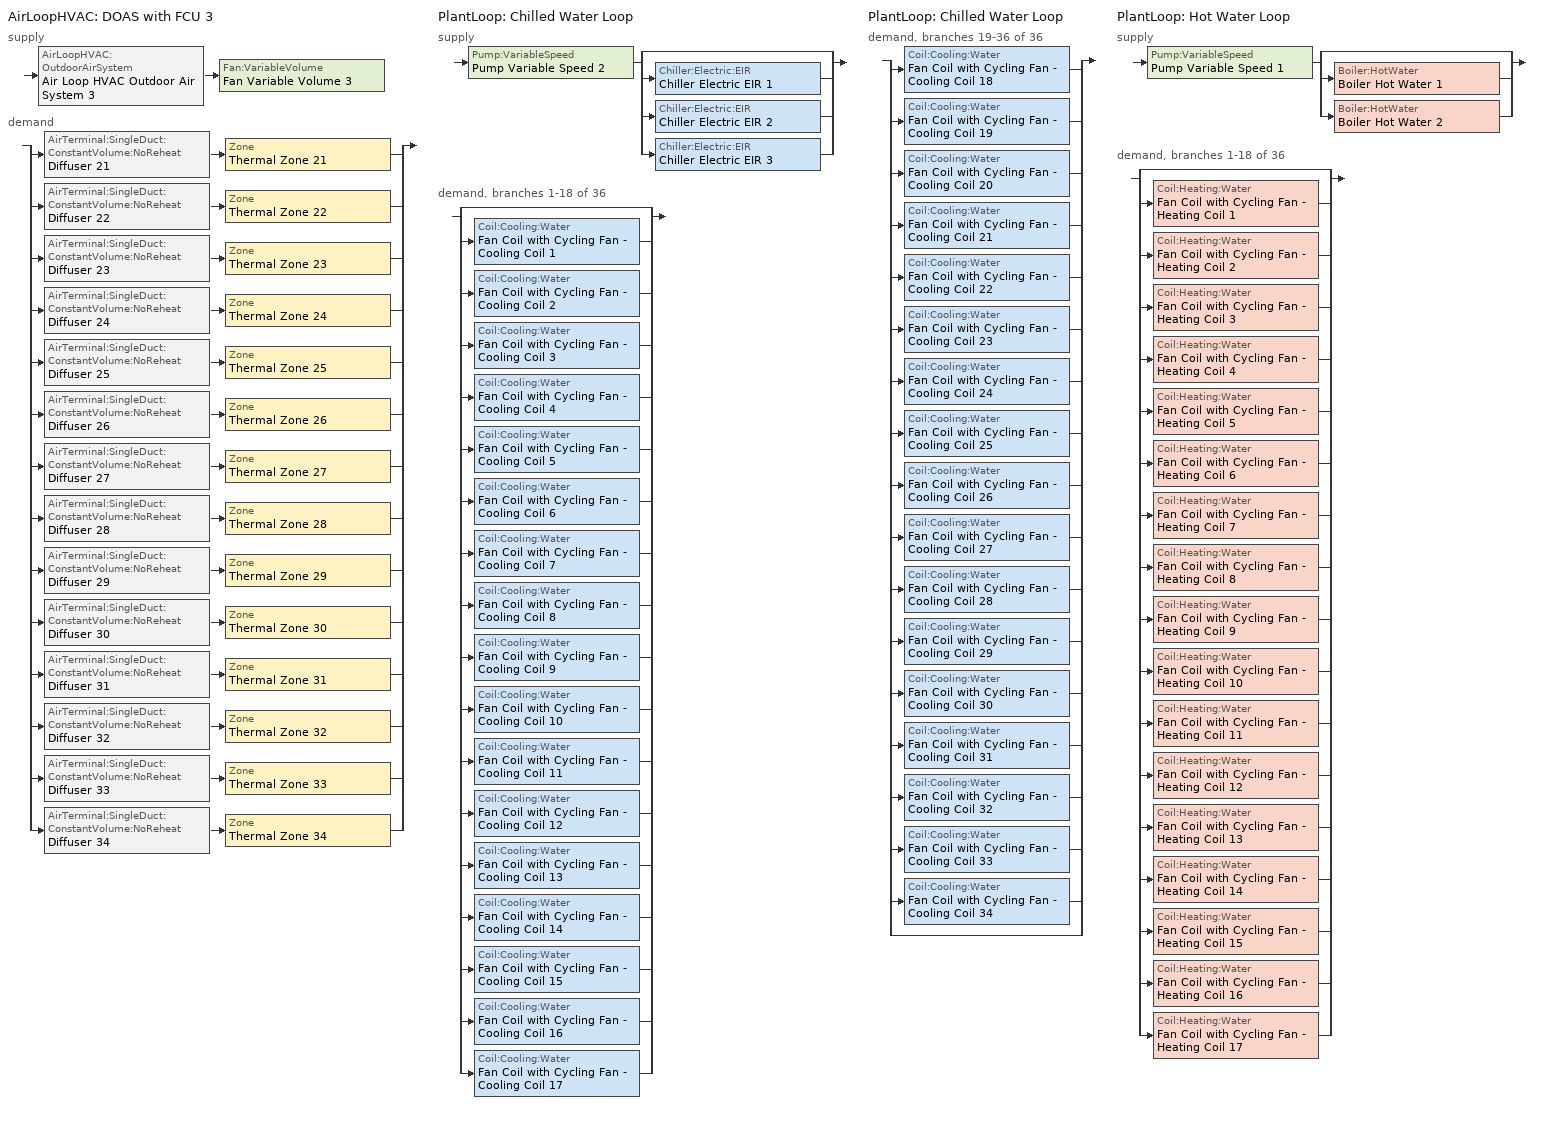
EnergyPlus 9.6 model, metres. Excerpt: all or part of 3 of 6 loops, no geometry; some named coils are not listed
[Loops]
AirLoopHVAC 'DOAS with FCU 3'
 supply: AirLoopHVAC:OutdoorAirSystem 'Air Loop HVAC Outdoor Air System 3' > Fan:VariableVolume 'Fan Variable Volume 3'
 demand: split
  | AirTerminal:SingleDuct:ConstantVolume:NoReheat 'Diffuser 21' > Zone 'Thermal Zone 21'
  | AirTerminal:SingleDuct:ConstantVolume:NoReheat 'Diffuser 22' > Zone 'Thermal Zone 22'
  | AirTerminal:SingleDuct:ConstantVolume:NoReheat 'Diffuser 23' > Zone 'Thermal Zone 23'
  | AirTerminal:SingleDuct:ConstantVolume:NoReheat 'Diffuser 24' > Zone 'Thermal Zone 24'
  | AirTerminal:SingleDuct:ConstantVolume:NoReheat 'Diffuser 25' > Zone 'Thermal Zone 25'
  | AirTerminal:SingleDuct:ConstantVolume:NoReheat 'Diffuser 26' > Zone 'Thermal Zone 26'
  | AirTerminal:SingleDuct:ConstantVolume:NoReheat 'Diffuser 27' > Zone 'Thermal Zone 27'
  | AirTerminal:SingleDuct:ConstantVolume:NoReheat 'Diffuser 28' > Zone 'Thermal Zone 28'
  | AirTerminal:SingleDuct:ConstantVolume:NoReheat 'Diffuser 29' > Zone 'Thermal Zone 29'
  | AirTerminal:SingleDuct:ConstantVolume:NoReheat 'Diffuser 30' > Zone 'Thermal Zone 30'
  | AirTerminal:SingleDuct:ConstantVolume:NoReheat 'Diffuser 31' > Zone 'Thermal Zone 31'
  | AirTerminal:SingleDuct:ConstantVolume:NoReheat 'Diffuser 32' > Zone 'Thermal Zone 32'
  | AirTerminal:SingleDuct:ConstantVolume:NoReheat 'Diffuser 33' > Zone 'Thermal Zone 33'
  | AirTerminal:SingleDuct:ConstantVolume:NoReheat 'Diffuser 34' > Zone 'Thermal Zone 34'
PlantLoop 'Chilled Water Loop'
 supply: Pump:VariableSpeed 'Pump Variable Speed 2' > split
  | bypass
  | Chiller:Electric:EIR 'Chiller Electric EIR 1'
  | Chiller:Electric:EIR 'Chiller Electric EIR 2'
  | Chiller:Electric:EIR 'Chiller Electric EIR 3'
 demand, branches 1-18 of 36: split
  | bypass
  | Coil:Cooling:Water 'Fan Coil with Cycling Fan - Cooling Coil 1'
  | Coil:Cooling:Water 'Fan Coil with Cycling Fan - Cooling Coil 2'
  | Coil:Cooling:Water 'Fan Coil with Cycling Fan - Cooling Coil 3'
  | Coil:Cooling:Water 'Fan Coil with Cycling Fan - Cooling Coil 4'
  | Coil:Cooling:Water 'Fan Coil with Cycling Fan - Cooling Coil 5'
  | Coil:Cooling:Water 'Fan Coil with Cycling Fan - Cooling Coil 6'
  | Coil:Cooling:Water 'Fan Coil with Cycling Fan - Cooling Coil 7'
  | Coil:Cooling:Water 'Fan Coil with Cycling Fan - Cooling Coil 8'
  | Coil:Cooling:Water 'Fan Coil with Cycling Fan - Cooling Coil 9'
  | Coil:Cooling:Water 'Fan Coil with Cycling Fan - Cooling Coil 10'
  | Coil:Cooling:Water 'Fan Coil with Cycling Fan - Cooling Coil 11'
  | Coil:Cooling:Water 'Fan Coil with Cycling Fan - Cooling Coil 12'
  | Coil:Cooling:Water 'Fan Coil with Cycling Fan - Cooling Coil 13'
  | Coil:Cooling:Water 'Fan Coil with Cycling Fan - Cooling Coil 14'
  | Coil:Cooling:Water 'Fan Coil with Cycling Fan - Cooling Coil 15'
  | Coil:Cooling:Water 'Fan Coil with Cycling Fan - Cooling Coil 16'
  | Coil:Cooling:Water 'Fan Coil with Cycling Fan - Cooling Coil 17'
PlantLoop 'Chilled Water Loop'
 demand, branches 19-36 of 36: split
  | Coil:Cooling:Water 'Fan Coil with Cycling Fan - Cooling Coil 18'
  | Coil:Cooling:Water 'Fan Coil with Cycling Fan - Cooling Coil 19'
  | Coil:Cooling:Water 'Fan Coil with Cycling Fan - Cooling Coil 20'
  | Coil:Cooling:Water 'Fan Coil with Cycling Fan - Cooling Coil 21'
  | Coil:Cooling:Water 'Fan Coil with Cycling Fan - Cooling Coil 22'
  | Coil:Cooling:Water 'Fan Coil with Cycling Fan - Cooling Coil 23'
  | Coil:Cooling:Water 'Fan Coil with Cycling Fan - Cooling Coil 24'
  | Coil:Cooling:Water 'Fan Coil with Cycling Fan - Cooling Coil 25'
  | Coil:Cooling:Water 'Fan Coil with Cycling Fan - Cooling Coil 26'
  | Coil:Cooling:Water 'Fan Coil with Cycling Fan - Cooling Coil 27'
  | Coil:Cooling:Water 'Fan Coil with Cycling Fan - Cooling Coil 28'
  | Coil:Cooling:Water 'Fan Coil with Cycling Fan - Cooling Coil 29'
  | Coil:Cooling:Water 'Fan Coil with Cycling Fan - Cooling Coil 30'
  | Coil:Cooling:Water 'Fan Coil with Cycling Fan - Cooling Coil 31'
  | Coil:Cooling:Water 'Fan Coil with Cycling Fan - Cooling Coil 32'
  | Coil:Cooling:Water 'Fan Coil with Cycling Fan - Cooling Coil 33'
  | Coil:Cooling:Water 'Fan Coil with Cycling Fan - Cooling Coil 34'
  | bypass
PlantLoop 'Hot Water Loop'
 supply: Pump:VariableSpeed 'Pump Variable Speed 1' > split
  | bypass
  | Boiler:HotWater 'Boiler Hot Water 1'
  | Boiler:HotWater 'Boiler Hot Water 2'
 demand, branches 1-18 of 36: split
  | bypass
  | Coil:Heating:Water 'Fan Coil with Cycling Fan - Heating Coil 1'
  | Coil:Heating:Water 'Fan Coil with Cycling Fan - Heating Coil 2'
  | Coil:Heating:Water 'Fan Coil with Cycling Fan - Heating Coil 3'
  | Coil:Heating:Water 'Fan Coil with Cycling Fan - Heating Coil 4'
  | Coil:Heating:Water 'Fan Coil with Cycling Fan - Heating Coil 5'
  | Coil:Heating:Water 'Fan Coil with Cycling Fan - Heating Coil 6'
  | Coil:Heating:Water 'Fan Coil with Cycling Fan - Heating Coil 7'
  | Coil:Heating:Water 'Fan Coil with Cycling Fan - Heating Coil 8'
  | Coil:Heating:Water 'Fan Coil with Cycling Fan - Heating Coil 9'
  | Coil:Heating:Water 'Fan Coil with Cycling Fan - Heating Coil 10'
  | Coil:Heating:Water 'Fan Coil with Cycling Fan - Heating Coil 11'
  | Coil:Heating:Water 'Fan Coil with Cycling Fan - Heating Coil 12'
  | Coil:Heating:Water 'Fan Coil with Cycling Fan - Heating Coil 13'
  | Coil:Heating:Water 'Fan Coil with Cycling Fan - Heating Coil 14'
  | Coil:Heating:Water 'Fan Coil with Cycling Fan - Heating Coil 15'
  | Coil:Heating:Water 'Fan Coil with Cycling Fan - Heating Coil 16'
  | Coil:Heating:Water 'Fan Coil with Cycling Fan - Heating Coil 17'
[Controller:MechanicalVentilation]
Controller Mechanical Ventilation 3: Availability Schedule=Always On Discrete; Demand Controlled Ventilation=No; System Outdoor Air Method=ZoneSum; Zone or ZoneList Name 1=Thermal Zone 21; Design Specification Outdoor Air Object Name 1=Ventilation 21; Zone or ZoneList Name 2=Thermal Zone 22; Design Specification Outdoor Air Object Name 2=Ventilation 22; Zone or ZoneList Name 3=Thermal Zone 23; Design Specification Outdoor Air Object Name 3=Ventilation 23; Zone or ZoneList Name 4=Thermal Zone 24; Design Specification Outdoor Air Object Name 4=Ventilation 24; Zone or ZoneList Name 5=Thermal Zone 25; Design Specification Outdoor Air Object Name 5=Ventilation 25; Zone or ZoneList Name 6=Thermal Zone 26; Design Specification Outdoor Air Object Name 6=Ventilation 26; Zone or ZoneList Name 7=Thermal Zone 27; Design Specification Outdoor Air Object Name 7=Ventilation 27; Zone or ZoneList Name 8=Thermal Zone 28; Design Specification Outdoor Air Object Name 8=Ventilation 28; Zone or ZoneList Name 9=Thermal Zone 29; Design Specification Outdoor Air Object Name 9=Ventilation 29; Zone or ZoneList Name 10=Thermal Zone 30; Design Specification Outdoor Air Object Name 10=Ventilation 30; Zone or ZoneList Name 11=Thermal Zone 31; Design Specification Outdoor Air Object Name 11=Ventilation 31; Zone or ZoneList Name 12=Thermal Zone 32; Design Specification Outdoor Air Object Name 12=Ventilation 32; Zone or ZoneList Name 13=Thermal Zone 33; Design Specification Outdoor Air Object Name 13=Ventilation 33; Zone or ZoneList Name 14=Thermal Zone 34; Design Specification Outdoor Air Object Name 14=Ventilation 34
[AirLoopHVAC]
DOAS with FCU 3: Design Supply Air Flow Rate m3/s=AutoSize; Design Return Air Flow Fraction of Supply Air Flow=1
[Sizing:System]
DOAS with FCU 3: Type of Load to Size On=VentilationRequirement; Design Outdoor Air Flow Rate m3/s=Autosize; Central Heating Maximum System Air Flow Ratio=Autosize; Preheat Design Temperature C=7; Preheat Design Humidity Ratio kgWater/kgDryAir=0.008; Precool Design Temperature C=12.8; Precool Design Humidity Ratio kgWater/kgDryAir=0.008; Central Cooling Design Supply Air Temperature C=12.8; Central Heating Design Supply Air Temperature C=12.8; Type of Zone Sum to Use=NonCoincident; 100% Outdoor Air in Cooling=Yes; 100% Outdoor Air in Heating=Yes; Central Cooling Design Supply Air Humidity Ratio kgWater/kgDryAir=0.0085; Central Heating Design Supply Air Humidity Ratio kgWater/kgDryAir=0.008; Cooling Supply Air Flow Rate Method=DesignDay; Cooling Supply Air Flow Rate m3/s=0; Cooling Supply Air Flow Rate Per Floor Area m3/s-m2=0.00996765; Cooling Fraction of Autosized Cooling Supply Air Flow Rate=1; Cooling Supply Air Flow Rate Per Unit Cooling Capacity m3/s-W=3.94755e-05; Heating Supply Air Flow Rate Method=DesignDay; Heating Supply Air Flow Rate m3/s=0; Heating Supply Air Flow Rate Per Floor Area m3/s-m2=0.00996765; Heating Fraction of Autosized Heating Supply Air Flow Rate=1; Heating Fraction of Autosized Cooling Supply Air Flow Rate=1; Heating Supply Air Flow Rate Per Unit Heating Capacity m3/s-W=3.15882e-05; System Outdoor Air Method=ZoneSum; Zone Maximum Outdoor Air Fraction dimensionless=1; Cooling Design Capacity Method=CoolingDesignCapacity; Cooling Design Capacity W=Autosize; Cooling Design Capacity Per Floor Area W/m2=234.7; Fraction of Autosized Cooling Design Capacity=1; Heating Design Capacity Method=HeatingDesignCapacity; Heating Design Capacity W=Autosize; Heating Design Capacity Per Floor Area W/m2=157; Fraction of Autosized Heating Design Capacity=1; Central Cooling Capacity Control Method=OnOff; Occupant Diversity=Autosize
[Controller:OutdoorAir]
Controller Outdoor Air 3: Minimum Outdoor Air Flow Rate m3/s=0; Maximum Outdoor Air Flow Rate m3/s=Autosize; Economizer Control Type=DifferentialDryBulb; Economizer Control Action Type=ModulateFlow; Economizer Maximum Limit Dry-Bulb Temperature C=28; Economizer Maximum Limit Enthalpy J/kg=64000; Economizer Minimum Limit Dry-Bulb Temperature C=-100; Lockout Type=NoLockout; Minimum Limit Type=FixedMinimum; Mechanical Ventilation Controller=Controller Mechanical Ventilation 3; High Humidity Control=No; Control High Indoor Humidity Based on Outdoor Humidity Ratio=Yes; Heat Recovery Bypass Control Type=BypassWhenWithinEconomizerLimits
[SetpointManager:MixedAir]
Node Air Deck 100% Outoor 3 OS Default SPM: Control Variable=Temperature; Setpoint Node or NodeList=Node Air Deck 100% Outoor 3
[Fan:VariableVolume]
Fan Variable Volume 3: Availability Schedule=Always On Discrete hvac_library; Fan Total Efficiency=0.7; Pressure Rise Pa=500; Maximum Flow Rate m3/s=Autosize; Fan Power Minimum Flow Rate Input Method=FixedFlowRate; Fan Power Minimum Flow Fraction=0; Fan Power Minimum Air Flow Rate m3/s=0; Motor Efficiency=0.93; Motor In Airstream Fraction=1; Fan Power Coefficient 1=0.0407599; Fan Power Coefficient 2=0.088045; Fan Power Coefficient 3=-0.0729261; Fan Power Coefficient 4=0.94374; Fan Power Coefficient 5=0
[SetpointManager:OutdoorAirReset]
OA Temp Reset 3: Control Variable=Temperature; Setpoint at Outdoor Low Temperature C=18; Outdoor Low Temperature C=10; Setpoint at Outdoor High Temperature C=18; Outdoor High Temperature C=24; Setpoint Node or NodeList=Node Air Deck Supply 3
[ZoneControl:Thermostat] Temperature Difference Between Cutout And Setpoint deltaC=0
Name | Zone or ZoneList | Control Type Schedule | Control 1
Thermal Zone 21 Thermostat | Thermal Zone 21 | Thermal Zone 21 Thermostat Schedule | Thermostat Setpoint Dual Setpoint 21
Thermal Zone 22 Thermostat | Thermal Zone 22 | Thermal Zone 22 Thermostat Schedule | Thermostat Setpoint Dual Setpoint 22
Thermal Zone 23 Thermostat | Thermal Zone 23 | Thermal Zone 23 Thermostat Schedule | Thermostat Setpoint Dual Setpoint 23
Thermal Zone 24 Thermostat | Thermal Zone 24 | Thermal Zone 24 Thermostat Schedule | Thermostat Setpoint Dual Setpoint 24
Thermal Zone 25 Thermostat | Thermal Zone 25 | Thermal Zone 25 Thermostat Schedule | Thermostat Setpoint Dual Setpoint 25
Thermal Zone 26 Thermostat | Thermal Zone 26 | Thermal Zone 26 Thermostat Schedule | Thermostat Setpoint Dual Setpoint 26
Thermal Zone 27 Thermostat | Thermal Zone 27 | Thermal Zone 27 Thermostat Schedule | Thermostat Setpoint Dual Setpoint 27
Thermal Zone 28 Thermostat | Thermal Zone 28 | Thermal Zone 28 Thermostat Schedule | Thermostat Setpoint Dual Setpoint 28
Thermal Zone 29 Thermostat | Thermal Zone 29 | Thermal Zone 29 Thermostat Schedule | Thermostat Setpoint Dual Setpoint 29
Thermal Zone 30 Thermostat | Thermal Zone 30 | Thermal Zone 30 Thermostat Schedule | Thermostat Setpoint Dual Setpoint 30
Thermal Zone 31 Thermostat | Thermal Zone 31 | Thermal Zone 31 Thermostat Schedule | Thermostat Setpoint Dual Setpoint 31
Thermal Zone 32 Thermostat | Thermal Zone 32 | Thermal Zone 32 Thermostat Schedule | Thermostat Setpoint Dual Setpoint 32
Thermal Zone 33 Thermostat | Thermal Zone 33 | Thermal Zone 33 Thermostat Schedule | Thermostat Setpoint Dual Setpoint 33
Thermal Zone 34 Thermostat | Thermal Zone 34 | Thermal Zone 34 Thermostat Schedule | Thermostat Setpoint Dual Setpoint 34
[ThermostatSetpoint:DualSetpoint]
Name | Heating Setpoint Temperature Schedule | Cooling Setpoint Temperature Schedule
Thermostat Setpoint Dual Setpoint 21 | HtgSetp 21 | ClgSetp 21
Thermostat Setpoint Dual Setpoint 22 | HtgSetp 22 | ClgSetp 22
Thermostat Setpoint Dual Setpoint 23 | HtgSetp 23 | ClgSetp 23
Thermostat Setpoint Dual Setpoint 24 | HtgSetp 24 | ClgSetp 24
Thermostat Setpoint Dual Setpoint 25 | HtgSetp 25 | ClgSetp 25
Thermostat Setpoint Dual Setpoint 26 | HtgSetp 26 | ClgSetp 26
Thermostat Setpoint Dual Setpoint 27 | HtgSetp 27 | ClgSetp 27
Thermostat Setpoint Dual Setpoint 28 | HtgSetp 28 | ClgSetp 28
Thermostat Setpoint Dual Setpoint 29 | HtgSetp 29 | ClgSetp 29
Thermostat Setpoint Dual Setpoint 30 | HtgSetp 30 | ClgSetp 30
Thermostat Setpoint Dual Setpoint 31 | HtgSetp 31 | ClgSetp 31
Thermostat Setpoint Dual Setpoint 32 | HtgSetp 32 | ClgSetp 32
Thermostat Setpoint Dual Setpoint 33 | HtgSetp 33 | ClgSetp 33
Thermostat Setpoint Dual Setpoint 34 | HtgSetp 34 | ClgSetp 34
[AirTerminal:SingleDuct:ConstantVolume:NoReheat] Availability Schedule=Always On Discrete hvac_library; Maximum Air Flow Rate m3/s=AutoSize
Diffuser 21; Diffuser 22; Diffuser 23; Diffuser 24; Diffuser 25; Diffuser 26; Diffuser 27; Diffuser 28; Diffuser 29; Diffuser 30; Diffuser 31; Diffuser 32; Diffuser 33; Diffuser 34
[Fan:OnOff] Availability Schedule=Always On Discrete hvac_library; Fan Total Efficiency=0.6; Pressure Rise Pa=300; Maximum Flow Rate m3/s=Autosize; Motor Efficiency=0.8; Motor In Airstream Fraction=1; Fan Power Ratio Function of Speed Ratio Curve=Fan On Off Power Curve 12; Fan Efficiency Ratio Function of Speed Ratio Curve=Fan On Off Efficiency Curve 12
Fan Coil with Cycling Fan - Fan 1; Fan Coil with Cycling Fan - Fan 2; Fan Coil with Cycling Fan - Fan 3; Fan Coil with Cycling Fan - Fan 4; Fan Coil with Cycling Fan - Fan 5; Fan Coil with Cycling Fan - Fan 6; Fan Coil with Cycling Fan - Fan 7; Fan Coil with Cycling Fan - Fan 8; Fan Coil with Cycling Fan - Fan 9; Fan Coil with Cycling Fan - Fan 10; Fan Coil with Cycling Fan - Fan 11; Fan Coil with Cycling Fan - Fan 12; Fan Coil with Cycling Fan - Fan 13; Fan Coil with Cycling Fan - Fan 14; Fan Coil with Cycling Fan - Fan 15; Fan Coil with Cycling Fan - Fan 16; Fan Coil with Cycling Fan - Fan 17; Fan Coil with Cycling Fan - Fan 18; Fan Coil with Cycling Fan - Fan 19; Fan Coil with Cycling Fan - Fan 20; Fan Coil with Cycling Fan - Fan 21; Fan Coil with Cycling Fan - Fan 22; Fan Coil with Cycling Fan - Fan 23; Fan Coil with Cycling Fan - Fan 24; Fan Coil with Cycling Fan - Fan 25; Fan Coil with Cycling Fan - Fan 26; Fan Coil with Cycling Fan - Fan 27; Fan Coil with Cycling Fan - Fan 28; Fan Coil with Cycling Fan - Fan 29; Fan Coil with Cycling Fan - Fan 30; Fan Coil with Cycling Fan - Fan 31; Fan Coil with Cycling Fan - Fan 32; Fan Coil with Cycling Fan - Fan 33; Fan Coil with Cycling Fan - Fan 34
[Coil:Cooling:Water] Availability Schedule=Always On Discrete hvac_library; Design Water Flow Rate m3/s=Autosize; Design Air Flow Rate m3/s=Autosize; Design Inlet Water Temperature C=Autosize; Design Inlet Air Temperature C=Autosize; Design Outlet Air Temperature C=Autosize; Design Inlet Air Humidity Ratio kgWater/kgDryAir=Autosize; Design Outlet Air Humidity Ratio kgWater/kgDryAir=Autosize; Type of Analysis=SimpleAnalysis; Heat Exchanger Configuration=CrossFlow
Fan Coil with Cycling Fan - Cooling Coil 1; Fan Coil with Cycling Fan - Cooling Coil 2; Fan Coil with Cycling Fan - Cooling Coil 3; Fan Coil with Cycling Fan - Cooling Coil 4; Fan Coil with Cycling Fan - Cooling Coil 5; Fan Coil with Cycling Fan - Cooling Coil 6; Fan Coil with Cycling Fan - Cooling Coil 7; Fan Coil with Cycling Fan - Cooling Coil 8; Fan Coil with Cycling Fan - Cooling Coil 9; Fan Coil with Cycling Fan - Cooling Coil 10; Fan Coil with Cycling Fan - Cooling Coil 11; Fan Coil with Cycling Fan - Cooling Coil 12; Fan Coil with Cycling Fan - Cooling Coil 13; Fan Coil with Cycling Fan - Cooling Coil 14; Fan Coil with Cycling Fan - Cooling Coil 15; Fan Coil with Cycling Fan - Cooling Coil 16; Fan Coil with Cycling Fan - Cooling Coil 17; Fan Coil with Cycling Fan - Cooling Coil 18; Fan Coil with Cycling Fan - Cooling Coil 19; Fan Coil with Cycling Fan - Cooling Coil 20; Fan Coil with Cycling Fan - Cooling Coil 21; Fan Coil with Cycling Fan - Cooling Coil 22; Fan Coil with Cycling Fan - Cooling Coil 23; Fan Coil with Cycling Fan - Cooling Coil 24; Fan Coil with Cycling Fan - Cooling Coil 25; Fan Coil with Cycling Fan - Cooling Coil 26; Fan Coil with Cycling Fan - Cooling Coil 27; Fan Coil with Cycling Fan - Cooling Coil 28; Fan Coil with Cycling Fan - Cooling Coil 29; Fan Coil with Cycling Fan - Cooling Coil 30; Fan Coil with Cycling Fan - Cooling Coil 31; Fan Coil with Cycling Fan - Cooling Coil 32; Fan Coil with Cycling Fan - Cooling Coil 33; Fan Coil with Cycling Fan - Cooling Coil 34
[Coil:Heating:Water] Availability Schedule=Always On Discrete hvac_library; U-Factor Times Area Value W/K=Autosize; Maximum Water Flow Rate m3/s=Autosize; Performance Input Method=UFactorTimesAreaAndDesignWaterFlowRate; Rated Capacity W=Autosize; Rated Inlet Water Temperature C=82.2; Rated Inlet Air Temperature C=16.6; Rated Outlet Water Temperature C=71.1; Rated Outlet Air Temperature C=32.2; Rated Ratio for Air and Water Convection=0.5
Fan Coil with Cycling Fan - Heating Coil 1; Fan Coil with Cycling Fan - Heating Coil 2; Fan Coil with Cycling Fan - Heating Coil 3; Fan Coil with Cycling Fan - Heating Coil 4; Fan Coil with Cycling Fan - Heating Coil 5; Fan Coil with Cycling Fan - Heating Coil 6; Fan Coil with Cycling Fan - Heating Coil 7; Fan Coil with Cycling Fan - Heating Coil 8; Fan Coil with Cycling Fan - Heating Coil 9; Fan Coil with Cycling Fan - Heating Coil 10; Fan Coil with Cycling Fan - Heating Coil 11; Fan Coil with Cycling Fan - Heating Coil 12; Fan Coil with Cycling Fan - Heating Coil 13; Fan Coil with Cycling Fan - Heating Coil 14; Fan Coil with Cycling Fan - Heating Coil 15; Fan Coil with Cycling Fan - Heating Coil 16; Fan Coil with Cycling Fan - Heating Coil 17
[ZoneHVAC:FourPipeFanCoil] Availability Schedule=Always On Discrete hvac_library; Capacity Control Method=CyclingFan; Maximum Supply Air Flow Rate m3/s=Autosize; Maximum Outdoor Air Flow Rate m3/s=0; Maximum Cold Water Flow Rate m3/s=Autosize; Maximum Hot Water Flow Rate m3/s=Autosize; Minimum Supply Air Temperature in Cooling Mode C=Autosize; Maximum Supply Air Temperature in Heating Mode C=Autosize
Name | Supply Air Fan | Cooling Coil | Heating Coil
Fan Coil with Cycling Fan 1 | Fan Coil with Cycling Fan - Fan 1 | Fan Coil with Cycling Fan - Cooling Coil 1 | Fan Coil with Cycling Fan - Heating Coil 1
Fan Coil with Cycling Fan 2 | Fan Coil with Cycling Fan - Fan 2 | Fan Coil with Cycling Fan - Cooling Coil 2 | Fan Coil with Cycling Fan - Heating Coil 2
Fan Coil with Cycling Fan 3 | Fan Coil with Cycling Fan - Fan 3 | Fan Coil with Cycling Fan - Cooling Coil 3 | Fan Coil with Cycling Fan - Heating Coil 3
Fan Coil with Cycling Fan 4 | Fan Coil with Cycling Fan - Fan 4 | Fan Coil with Cycling Fan - Cooling Coil 4 | Fan Coil with Cycling Fan - Heating Coil 4
Fan Coil with Cycling Fan 5 | Fan Coil with Cycling Fan - Fan 5 | Fan Coil with Cycling Fan - Cooling Coil 5 | Fan Coil with Cycling Fan - Heating Coil 5
Fan Coil with Cycling Fan 6 | Fan Coil with Cycling Fan - Fan 6 | Fan Coil with Cycling Fan - Cooling Coil 6 | Fan Coil with Cycling Fan - Heating Coil 6
Fan Coil with Cycling Fan 7 | Fan Coil with Cycling Fan - Fan 7 | Fan Coil with Cycling Fan - Cooling Coil 7 | Fan Coil with Cycling Fan - Heating Coil 7
Fan Coil with Cycling Fan 8 | Fan Coil with Cycling Fan - Fan 8 | Fan Coil with Cycling Fan - Cooling Coil 8 | Fan Coil with Cycling Fan - Heating Coil 8
Fan Coil with Cycling Fan 9 | Fan Coil with Cycling Fan - Fan 9 | Fan Coil with Cycling Fan - Cooling Coil 9 | Fan Coil with Cycling Fan - Heating Coil 9
Fan Coil with Cycling Fan 10 | Fan Coil with Cycling Fan - Fan 10 | Fan Coil with Cycling Fan - Cooling Coil 10 | Fan Coil with Cycling Fan - Heating Coil 10
Fan Coil with Cycling Fan 11 | Fan Coil with Cycling Fan - Fan 11 | Fan Coil with Cycling Fan - Cooling Coil 11 | Fan Coil with Cycling Fan - Heating Coil 11
Fan Coil with Cycling Fan 12 | Fan Coil with Cycling Fan - Fan 12 | Fan Coil with Cycling Fan - Cooling Coil 12 | Fan Coil with Cycling Fan - Heating Coil 12
Fan Coil with Cycling Fan 13 | Fan Coil with Cycling Fan - Fan 13 | Fan Coil with Cycling Fan - Cooling Coil 13 | Fan Coil with Cycling Fan - Heating Coil 13
Fan Coil with Cycling Fan 14 | Fan Coil with Cycling Fan - Fan 14 | Fan Coil with Cycling Fan - Cooling Coil 14 | Fan Coil with Cycling Fan - Heating Coil 14
Fan Coil with Cycling Fan 15 | Fan Coil with Cycling Fan - Fan 15 | Fan Coil with Cycling Fan - Cooling Coil 15 | Fan Coil with Cycling Fan - Heating Coil 15
Fan Coil with Cycling Fan 16 | Fan Coil with Cycling Fan - Fan 16 | Fan Coil with Cycling Fan - Cooling Coil 16 | Fan Coil with Cycling Fan - Heating Coil 16
Fan Coil with Cycling Fan 17 | Fan Coil with Cycling Fan - Fan 17 | Fan Coil with Cycling Fan - Cooling Coil 17 | Fan Coil with Cycling Fan - Heating Coil 17
Fan Coil with Cycling Fan 18 | Fan Coil with Cycling Fan - Fan 18 | Fan Coil with Cycling Fan - Cooling Coil 18 | Fan Coil with Cycling Fan - Heating Coil 18
Fan Coil with Cycling Fan 19 | Fan Coil with Cycling Fan - Fan 19 | Fan Coil with Cycling Fan - Cooling Coil 19 | Fan Coil with Cycling Fan - Heating Coil 19
Fan Coil with Cycling Fan 20 | Fan Coil with Cycling Fan - Fan 20 | Fan Coil with Cycling Fan - Cooling Coil 20 | Fan Coil with Cycling Fan - Heating Coil 20
Fan Coil with Cycling Fan 21 | Fan Coil with Cycling Fan - Fan 21 | Fan Coil with Cycling Fan - Cooling Coil 21 | Fan Coil with Cycling Fan - Heating Coil 21
Fan Coil with Cycling Fan 22 | Fan Coil with Cycling Fan - Fan 22 | Fan Coil with Cycling Fan - Cooling Coil 22 | Fan Coil with Cycling Fan - Heating Coil 22
Fan Coil with Cycling Fan 23 | Fan Coil with Cycling Fan - Fan 23 | Fan Coil with Cycling Fan - Cooling Coil 23 | Fan Coil with Cycling Fan - Heating Coil 23
Fan Coil with Cycling Fan 24 | Fan Coil with Cycling Fan - Fan 24 | Fan Coil with Cycling Fan - Cooling Coil 24 | Fan Coil with Cycling Fan - Heating Coil 24
Fan Coil with Cycling Fan 25 | Fan Coil with Cycling Fan - Fan 25 | Fan Coil with Cycling Fan - Cooling Coil 25 | Fan Coil with Cycling Fan - Heating Coil 25
Fan Coil with Cycling Fan 26 | Fan Coil with Cycling Fan - Fan 26 | Fan Coil with Cycling Fan - Cooling Coil 26 | Fan Coil with Cycling Fan - Heating Coil 26
Fan Coil with Cycling Fan 27 | Fan Coil with Cycling Fan - Fan 27 | Fan Coil with Cycling Fan - Cooling Coil 27 | Fan Coil with Cycling Fan - Heating Coil 27
Fan Coil with Cycling Fan 28 | Fan Coil with Cycling Fan - Fan 28 | Fan Coil with Cycling Fan - Cooling Coil 28 | Fan Coil with Cycling Fan - Heating Coil 28
Fan Coil with Cycling Fan 29 | Fan Coil with Cycling Fan - Fan 29 | Fan Coil with Cycling Fan - Cooling Coil 29 | Fan Coil with Cycling Fan - Heating Coil 29
Fan Coil with Cycling Fan 30 | Fan Coil with Cycling Fan - Fan 30 | Fan Coil with Cycling Fan - Cooling Coil 30 | Fan Coil with Cycling Fan - Heating Coil 30
Fan Coil with Cycling Fan 31 | Fan Coil with Cycling Fan - Fan 31 | Fan Coil with Cycling Fan - Cooling Coil 31 | Fan Coil with Cycling Fan - Heating Coil 31
Fan Coil with Cycling Fan 32 | Fan Coil with Cycling Fan - Fan 32 | Fan Coil with Cycling Fan - Cooling Coil 32 | Fan Coil with Cycling Fan - Heating Coil 32
Fan Coil with Cycling Fan 33 | Fan Coil with Cycling Fan - Fan 33 | Fan Coil with Cycling Fan - Cooling Coil 33 | Fan Coil with Cycling Fan - Heating Coil 33
Fan Coil with Cycling Fan 34 | Fan Coil with Cycling Fan - Fan 34 | Fan Coil with Cycling Fan - Cooling Coil 34 | Fan Coil with Cycling Fan - Heating Coil 34
[Zone equipment]
Thermal Zone 21: Diffuser 21, Fan Coil with Cycling Fan 21
Thermal Zone 22: Diffuser 22, Fan Coil with Cycling Fan 22
Thermal Zone 23: Diffuser 23, Fan Coil with Cycling Fan 23
Thermal Zone 24: Diffuser 24, Fan Coil with Cycling Fan 24
Thermal Zone 25: Diffuser 25, Fan Coil with Cycling Fan 25
Thermal Zone 26: Diffuser 26, Fan Coil with Cycling Fan 26
Thermal Zone 27: Diffuser 27, Fan Coil with Cycling Fan 27
Thermal Zone 28: Diffuser 28, Fan Coil with Cycling Fan 28
Thermal Zone 29: Diffuser 29, Fan Coil with Cycling Fan 29
Thermal Zone 30: Diffuser 30, Fan Coil with Cycling Fan 30
Thermal Zone 31: Diffuser 31, Fan Coil with Cycling Fan 31
Thermal Zone 32: Diffuser 32, Fan Coil with Cycling Fan 32
Thermal Zone 33: Diffuser 33, Fan Coil with Cycling Fan 33
Thermal Zone 34: Diffuser 34, Fan Coil with Cycling Fan 34
[Sizing:Zone] Zone Cooling Design Supply Air Temperature Input Method=SupplyAirTemperature; Zone Cooling Design Supply Air Temperature C=16; Zone Cooling Design Supply Air Temperature Difference deltaC=11.11; Zone Heating Design Supply Air Temperature Input Method=SupplyAirTemperature; Zone Heating Design Supply Air Temperature C=42; Zone Heating Design Supply Air Temperature Difference deltaC=11.11; Zone Cooling Design Supply Air Humidity Ratio kgWater/kgDryAir=0.0085; Zone Heating Design Supply Air Humidity Ratio kgWater/kgDryAir=0.008; Cooling Design Air Flow Method=DesignDay; Cooling Design Air Flow Rate m3/s=0; Cooling Minimum Air Flow per Zone Floor Area m3/s-m2=0.000762; Cooling Minimum Air Flow m3/s=0; Cooling Minimum Air Flow Fraction=0; Heating Design Air Flow Method=DesignDay; Heating Design Air Flow Rate m3/s=0; Heating Maximum Air Flow per Zone Floor Area m3/s-m2=0.002032; Heating Maximum Air Flow m3/s=0.141576; Heating Maximum Air Flow Fraction=0.3; Account for Dedicated Outdoor Air System=No
Name | Design Specification Outdoor Air Object
Thermal Zone 21 | Ventilation 21
Thermal Zone 22 | Ventilation 22
Thermal Zone 23 | Ventilation 23
Thermal Zone 24 | Ventilation 24
Thermal Zone 25 | Ventilation 25
Thermal Zone 26 | Ventilation 26
Thermal Zone 27 | Ventilation 27
Thermal Zone 28 | Ventilation 28
Thermal Zone 29 | Ventilation 29
Thermal Zone 30 | Ventilation 30
Thermal Zone 31 | Ventilation 31
Thermal Zone 32 | Ventilation 32
Thermal Zone 33 | Ventilation 33
Thermal Zone 34 | Ventilation 34
[DesignSpecification:OutdoorAir] Outdoor Air Method=Sum; Outdoor Air Flow per Person m3/s-person=0; Outdoor Air Flow per Zone Floor Area m3/s-m2=0; Outdoor Air Flow per Zone m3/s=0; Outdoor Air Flow Air Changes per Hour 1/hr=1
Ventilation 21; Ventilation 22; Ventilation 23; Ventilation 24; Ventilation 25; Ventilation 26; Ventilation 27; Ventilation 28; Ventilation 29; Ventilation 30; Ventilation 31; Ventilation 32; Ventilation 33; Ventilation 34
[Chiller:Electric:EIR] Reference Capacity W=Autosize; Reference Leaving Chilled Water Temperature C=6.67; Reference Entering Condenser Fluid Temperature C=29.4; Reference Chilled Water Flow Rate m3/s=Autosize; Reference Condenser Fluid Flow Rate m3/s=Autosize; Cooling Capacity Function of Temperature Curve=Curve Biquadratic 1; Electric Input to Cooling Output Ratio Function of Temperature Curve=Curve Biquadratic 2; Electric Input to Cooling Output Ratio Function of Part Load Ratio Curve=Curve Quadratic 1; Minimum Part Load Ratio=0.1; Maximum Part Load Ratio=1; Optimum Part Load Ratio=1; Minimum Unloading Ratio=0.2; Condenser Type=WaterCooled; Condenser Fan Power Ratio W/W=0; Fraction of Compressor Electric Consumption Rejected by Condenser=1; Leaving Chilled Water Lower Temperature Limit C=2; Chiller Flow Mode=NotModulated; Sizing Factor=1; Basin Heater Capacity W/K=0; Basin Heater Setpoint Temperature C=10; Condenser Heat Recovery Relative Capacity Fraction=1
Name | Reference COP W/W
Chiller Electric EIR 1 | 3.5
Chiller Electric EIR 2 | 4.5
Chiller Electric EIR 3 | 5.5
[PlantEquipmentList]
Chilled Water Loop Cooling Equipment List: Chiller:Electric:EIR, Chiller Electric EIR 1, Chiller:Electric:EIR, Chiller Electric EIR 2, Chiller:Electric:EIR, Chiller Electric EIR 3
Hot Water Loop Heating Equipment List: Boiler:HotWater, Boiler Hot Water 1, Boiler:HotWater, Boiler Hot Water 2
[PlantLoop] Fluid Type=Water; Load Distribution Scheme=Optimal; Plant Loop Demand Calculation Scheme=SingleSetpoint
Name | Plant Equipment Operation Scheme | Maximum Loop Temperature C | Minimum Loop Temperature C | Maximum Loop Flow Rate m3/s | Minimum Loop Flow Rate m3/s | Plant Loop Volume m3 | Maximum Loop Temperature | Minimum Loop Temperature | Maximum Loop Flow Rate | Minimum Loop Flow Rate | Plant Loop Volume
Chilled Water Loop | Chilled Water Loop Operation Schemes | 100 | 0 | Autosize | 0 | Autocalculate
Hot Water Loop | Hot Water Loop Operation Schemes |  |  |  |  |  | 100 | 0 | Autosize | 0 | Autocalculate
[Sizing:Plant] Sizing Option=NonCoincident; Zone Timesteps in Averaging Window=1; Coincident Sizing Factor Mode=None
Name | Loop Type | Design Loop Exit Temperature C | Loop Design Temperature Difference deltaC | Design Loop Exit Temperature | Loop Design Temperature Difference
Chilled Water Loop | Cooling | 6.7 | 6.7
Hot Water Loop | Heating |  |  | 67 | 11
[Pump:VariableSpeed] Design Maximum Flow Rate m3/s=Autosize; Design Power Consumption W=Autosize; Motor Efficiency=0.8; Fraction of Motor Inefficiencies to Fluid Stream=0; Coefficient 1 of the Part Load Performance Curve=0; Coefficient 2 of the Part Load Performance Curve=1; Coefficient 3 of the Part Load Performance Curve=0; Coefficient 4 of the Part Load Performance Curve=0; Pump Control Type=Intermittent; Skin Loss Radiative Fraction=0.5; Design Power Sizing Method=PowerPerFlowPerPressure; Design Minimum Flow Rate Fraction=0
Name | Design Pump Head Pa | Design Minimum Flow Rate m3/s | Design Electric Power per Unit Flow Rate W/(m3/s) | Design Shaft Power per Unit Flow Rate per Unit Head W/((m3/s)-Pa) | Design Minimum Flow Rate | Design Electric Power per Unit Flow Rate | Design Shaft Power per Unit Flow Rate per Unit Head
Pump Variable Speed 2 | 179352 | 0 | 348701.1 | 1.28205
Pump Variable Speed 1 | 180000 |  |  |  | 0 | 348701.1 | 1.28205
[SetpointManager:Scheduled] Control Variable=Temperature
Name | Schedule | Setpoint Node or NodeList
Setpoint Manager Scheduled Chilled Water Duck | Chilled_Water_Temperature | Node Chilled Water Deck Supply
Setpoint Manager Scheduled Hot Water Duck | Hot_Water_Temperature | Node Hot Water Deck Supply
[PlantEquipmentOperationSchemes] Control Scheme Schedule Name 1=Always On Discrete
Name | Control Scheme Object Type 1 | Control Scheme Name 1
Chilled Water Loop Operation Schemes | PlantEquipmentOperation:CoolingLoad | Chilled Water Loop Cooling Operation Scheme
Hot Water Loop Operation Schemes | PlantEquipmentOperation:HeatingLoad | Hot Water Loop Heating Operation Scheme
[PlantEquipmentOperation:CoolingLoad]
Chilled Water Loop Cooling Operation Scheme: Load Range Lower Limit 1=0; Load Range Upper Limit 1=1000000000; Range Equipment List Name 1=Chilled Water Loop Cooling Equipment List
[Boiler:HotWater] Fuel Type=Coal; Nominal Capacity W=Autosize; Efficiency Curve Temperature Evaluation Variable=LeavingBoiler; Normalized Boiler Efficiency Curve=Boiler Efficiency; Design Water Flow Rate m3/s=Autosize; Minimum Part Load Ratio=0; Maximum Part Load Ratio=1; Optimum Part Load Ratio=1; Water Outlet Upper Temperature Limit C=99; Boiler Flow Mode=NotModulated; Parasitic Electric Load W=0; Sizing Factor=1
Name | Nominal Thermal Efficiency
Boiler Hot Water 1 | 0.7
Boiler Hot Water 2 | 0.85
[PlantEquipmentOperation:HeatingLoad]
Hot Water Loop Heating Operation Scheme: Load Range Lower Limit 1=0; Load Range Upper Limit 1=1000000000; Range Equipment List Name 1=Hot Water Loop Heating Equipment List
[Schedule:Day:Interval]
HtgSetp Summer Design Day 21; HtgSetp Summer Design Day 22; HtgSetp Summer Design Day 23; HtgSetp Summer Design Day 24; HtgSetp Summer Design Day 25; HtgSetp Summer Design Day 26; HtgSetp Summer Design Day 27; HtgSetp Summer Design Day 28; HtgSetp Summer Design Day 29; HtgSetp Summer Design Day 30; HtgSetp Summer Design Day 31; HtgSetp Summer Design Day 32; HtgSetp Summer Design Day 33; HtgSetp Summer Design Day 34: No, 24:00, 15.6
HtgSetp Winter Design Day 21; HtgSetp Winter Design Day 22; HtgSetp Winter Design Day 23; HtgSetp Winter Design Day 24; HtgSetp Winter Design Day 25; HtgSetp Winter Design Day 26; HtgSetp Winter Design Day 27; HtgSetp Winter Design Day 28; HtgSetp Winter Design Day 29; HtgSetp Winter Design Day 30; HtgSetp Winter Design Day 31; HtgSetp Winter Design Day 32; HtgSetp Winter Design Day 33; HtgSetp Winter Design Day 34: No, 24:00, 21
ClgSetp Summer Design Day 21; ClgSetp Summer Design Day 22; ClgSetp Summer Design Day 23; ClgSetp Summer Design Day 24; ClgSetp Summer Design Day 25; ClgSetp Summer Design Day 26; ClgSetp Summer Design Day 27; ClgSetp Summer Design Day 28; ClgSetp Summer Design Day 29; ClgSetp Summer Design Day 30; ClgSetp Summer Design Day 31; ClgSetp Summer Design Day 32; ClgSetp Summer Design Day 33; ClgSetp Summer Design Day 34: No, 06:00, 26.7, 22:00, 24, 24:00, 26.7
ClgSetp Winter Design Day 21; ClgSetp Winter Design Day 22; ClgSetp Winter Design Day 23; ClgSetp Winter Design Day 24; ClgSetp Winter Design Day 25; ClgSetp Winter Design Day 26; ClgSetp Winter Design Day 27; ClgSetp Winter Design Day 28; ClgSetp Winter Design Day 29; ClgSetp Winter Design Day 30; ClgSetp Winter Design Day 31; ClgSetp Winter Design Day 32; ClgSetp Winter Design Day 33; ClgSetp Winter Design Day 34: No, 24:00, 26.7
ClgSetp Default Schedule 21; ClgSetp Default Schedule 22; ClgSetp Default Schedule 23; ClgSetp Default Schedule 24; ClgSetp Default Schedule 25; ClgSetp Default Schedule 26: Temperature 37, No, 01:00, 27, 02:00, 27, 03:00, 27, 04:00, 27, 05:00, 27, 06:00, 27, 07:00, 27, 08:00, 27, 09:00, 25, 10:00, 25, 11:00, 25, 12:00, 25, 13:00, 25, 14:00, 25, 15:00, 25, 16:00, 25, 17:00, 25, 18:00, 25, 19:00, 25, 20:00, 25, 21:00, 27, 22:00, 27, 23:00, 27, 24:00, 27
HtgSetp Default Schedule 21; HtgSetp Default Schedule 22; HtgSetp Default Schedule 23; HtgSetp Default Schedule 24; HtgSetp Default Schedule 25; HtgSetp Default Schedule 26: Temperature 36, No, 01:00, 18, 02:00, 18, 03:00, 18, 04:00, 18, 05:00, 18, 06:00, 18, 07:00, 18, 08:00, 18, 09:00, 21, 10:00, 21, 11:00, 21, 12:00, 21, 13:00, 21, 14:00, 21, 15:00, 21, 16:00, 21, 17:00, 21, 18:00, 21, 19:00, 21, 20:00, 21, 21:00, 18, 22:00, 18, 23:00, 18, 24:00, 18
ClgSetp Default Schedule 27; ClgSetp Default Schedule 28; ClgSetp Default Schedule 29; ClgSetp Default Schedule 30; ClgSetp Default Schedule 31; ClgSetp Default Schedule 32; ClgSetp Default Schedule 33; ClgSetp Default Schedule 34: Temperature 37, No, 01:00, 28, 02:00, 28, 03:00, 28, 04:00, 28, 05:00, 28, 06:00, 28, 07:00, 28, 08:00, 28, 09:00, 28, 10:00, 28, 11:00, 26, 12:00, 26, 13:00, 26, 14:00, 26, 15:00, 26, 16:00, 26, 17:00, 26, 18:00, 26, 19:00, 26, 20:00, 26, 21:00, 26, 22:00, 26, 23:00, 28, 24:00, 28
HtgSetp Default Schedule 27; HtgSetp Default Schedule 28; HtgSetp Default Schedule 29; HtgSetp Default Schedule 30; HtgSetp Default Schedule 31; HtgSetp Default Schedule 32; HtgSetp Default Schedule 33; HtgSetp Default Schedule 34: Temperature 36, No, 01:00, 16, 02:00, 16, 03:00, 16, 04:00, 16, 05:00, 16, 06:00, 16, 07:00, 16, 08:00, 16, 09:00, 16, 10:00, 16, 11:00, 22, 12:00, 22, 13:00, 22, 14:00, 22, 15:00, 22, 16:00, 22, 17:00, 22, 18:00, 22, 19:00, 22, 20:00, 22, 21:00, 22, 22:00, 22, 23:00, 16, 24:00, 16
Chilled_Water_Temperature_Default; Chilled_Water_Temperature_Summer_Design_Day; Chilled_Water_Temperature_Winter_Design_Day: No, 24:00, 6.7
Hot_Water_Temperature_Default; Hot_Water_Temperature_Summer_Design_Day; Hot_Water_Temperature_Winter_Design_Day: No, 24:00, 67
[Schedule:Week:Daily]
HtgSetp 21 Week Rule - Jan1-Dec31: HtgSetp Default Schedule 21, HtgSetp Default Schedule 21, HtgSetp Default Schedule 21, HtgSetp Default Schedule 21, HtgSetp Default Schedule 21, HtgSetp Default Schedule 21, HtgSetp Default Schedule 21, HtgSetp Default Schedule 21, HtgSetp Summer Design Day 21, HtgSetp Winter Design Day 21, HtgSetp Default Schedule 21, HtgSetp Default Schedule 21
ClgSetp 21 Week Rule - Jan1-Dec31: ClgSetp Default Schedule 21, ClgSetp Default Schedule 21, ClgSetp Default Schedule 21, ClgSetp Default Schedule 21, ClgSetp Default Schedule 21, ClgSetp Default Schedule 21, ClgSetp Default Schedule 21, ClgSetp Default Schedule 21, ClgSetp Summer Design Day 21, ClgSetp Winter Design Day 21, ClgSetp Default Schedule 21, ClgSetp Default Schedule 21
HtgSetp 22 Week Rule - Jan1-Dec31: HtgSetp Default Schedule 22, HtgSetp Default Schedule 22, HtgSetp Default Schedule 22, HtgSetp Default Schedule 22, HtgSetp Default Schedule 22, HtgSetp Default Schedule 22, HtgSetp Default Schedule 22, HtgSetp Default Schedule 22, HtgSetp Summer Design Day 22, HtgSetp Winter Design Day 22, HtgSetp Default Schedule 22, HtgSetp Default Schedule 22
ClgSetp 22 Week Rule - Jan1-Dec31: ClgSetp Default Schedule 22, ClgSetp Default Schedule 22, ClgSetp Default Schedule 22, ClgSetp Default Schedule 22, ClgSetp Default Schedule 22, ClgSetp Default Schedule 22, ClgSetp Default Schedule 22, ClgSetp Default Schedule 22, ClgSetp Summer Design Day 22, ClgSetp Winter Design Day 22, ClgSetp Default Schedule 22, ClgSetp Default Schedule 22
HtgSetp 23 Week Rule - Jan1-Dec31: HtgSetp Default Schedule 23, HtgSetp Default Schedule 23, HtgSetp Default Schedule 23, HtgSetp Default Schedule 23, HtgSetp Default Schedule 23, HtgSetp Default Schedule 23, HtgSetp Default Schedule 23, HtgSetp Default Schedule 23, HtgSetp Summer Design Day 23, HtgSetp Winter Design Day 23, HtgSetp Default Schedule 23, HtgSetp Default Schedule 23
ClgSetp 23 Week Rule - Jan1-Dec31: ClgSetp Default Schedule 23, ClgSetp Default Schedule 23, ClgSetp Default Schedule 23, ClgSetp Default Schedule 23, ClgSetp Default Schedule 23, ClgSetp Default Schedule 23, ClgSetp Default Schedule 23, ClgSetp Default Schedule 23, ClgSetp Summer Design Day 23, ClgSetp Winter Design Day 23, ClgSetp Default Schedule 23, ClgSetp Default Schedule 23
HtgSetp 24 Week Rule - Jan1-Dec31: HtgSetp Default Schedule 24, HtgSetp Default Schedule 24, HtgSetp Default Schedule 24, HtgSetp Default Schedule 24, HtgSetp Default Schedule 24, HtgSetp Default Schedule 24, HtgSetp Default Schedule 24, HtgSetp Default Schedule 24, HtgSetp Summer Design Day 24, HtgSetp Winter Design Day 24, HtgSetp Default Schedule 24, HtgSetp Default Schedule 24
ClgSetp 24 Week Rule - Jan1-Dec31: ClgSetp Default Schedule 24, ClgSetp Default Schedule 24, ClgSetp Default Schedule 24, ClgSetp Default Schedule 24, ClgSetp Default Schedule 24, ClgSetp Default Schedule 24, ClgSetp Default Schedule 24, ClgSetp Default Schedule 24, ClgSetp Summer Design Day 24, ClgSetp Winter Design Day 24, ClgSetp Default Schedule 24, ClgSetp Default Schedule 24
HtgSetp 25 Week Rule - Jan1-Dec31: HtgSetp Default Schedule 25, HtgSetp Default Schedule 25, HtgSetp Default Schedule 25, HtgSetp Default Schedule 25, HtgSetp Default Schedule 25, HtgSetp Default Schedule 25, HtgSetp Default Schedule 25, HtgSetp Default Schedule 25, HtgSetp Summer Design Day 25, HtgSetp Winter Design Day 25, HtgSetp Default Schedule 25, HtgSetp Default Schedule 25
ClgSetp 25 Week Rule - Jan1-Dec31: ClgSetp Default Schedule 25, ClgSetp Default Schedule 25, ClgSetp Default Schedule 25, ClgSetp Default Schedule 25, ClgSetp Default Schedule 25, ClgSetp Default Schedule 25, ClgSetp Default Schedule 25, ClgSetp Default Schedule 25, ClgSetp Summer Design Day 25, ClgSetp Winter Design Day 25, ClgSetp Default Schedule 25, ClgSetp Default Schedule 25
HtgSetp 26 Week Rule - Jan1-Dec31: HtgSetp Default Schedule 26, HtgSetp Default Schedule 26, HtgSetp Default Schedule 26, HtgSetp Default Schedule 26, HtgSetp Default Schedule 26, HtgSetp Default Schedule 26, HtgSetp Default Schedule 26, HtgSetp Default Schedule 26, HtgSetp Summer Design Day 26, HtgSetp Winter Design Day 26, HtgSetp Default Schedule 26, HtgSetp Default Schedule 26
ClgSetp 26 Week Rule - Jan1-Dec31: ClgSetp Default Schedule 26, ClgSetp Default Schedule 26, ClgSetp Default Schedule 26, ClgSetp Default Schedule 26, ClgSetp Default Schedule 26, ClgSetp Default Schedule 26, ClgSetp Default Schedule 26, ClgSetp Default Schedule 26, ClgSetp Summer Design Day 26, ClgSetp Winter Design Day 26, ClgSetp Default Schedule 26, ClgSetp Default Schedule 26
HtgSetp 27 Week Rule - Jan1-Dec31: HtgSetp Default Schedule 27, HtgSetp Default Schedule 27, HtgSetp Default Schedule 27, HtgSetp Default Schedule 27, HtgSetp Default Schedule 27, HtgSetp Default Schedule 27, HtgSetp Default Schedule 27, HtgSetp Default Schedule 27, HtgSetp Summer Design Day 27, HtgSetp Winter Design Day 27, HtgSetp Default Schedule 27, HtgSetp Default Schedule 27
ClgSetp 27 Week Rule - Jan1-Dec31: ClgSetp Default Schedule 27, ClgSetp Default Schedule 27, ClgSetp Default Schedule 27, ClgSetp Default Schedule 27, ClgSetp Default Schedule 27, ClgSetp Default Schedule 27, ClgSetp Default Schedule 27, ClgSetp Default Schedule 27, ClgSetp Summer Design Day 27, ClgSetp Winter Design Day 27, ClgSetp Default Schedule 27, ClgSetp Default Schedule 27
HtgSetp 28 Week Rule - Jan1-Dec31: HtgSetp Default Schedule 28, HtgSetp Default Schedule 28, HtgSetp Default Schedule 28, HtgSetp Default Schedule 28, HtgSetp Default Schedule 28, HtgSetp Default Schedule 28, HtgSetp Default Schedule 28, HtgSetp Default Schedule 28, HtgSetp Summer Design Day 28, HtgSetp Winter Design Day 28, HtgSetp Default Schedule 28, HtgSetp Default Schedule 28
ClgSetp 28 Week Rule - Jan1-Dec31: ClgSetp Default Schedule 28, ClgSetp Default Schedule 28, ClgSetp Default Schedule 28, ClgSetp Default Schedule 28, ClgSetp Default Schedule 28, ClgSetp Default Schedule 28, ClgSetp Default Schedule 28, ClgSetp Default Schedule 28, ClgSetp Summer Design Day 28, ClgSetp Winter Design Day 28, ClgSetp Default Schedule 28, ClgSetp Default Schedule 28
HtgSetp 29 Week Rule - Jan1-Dec31: HtgSetp Default Schedule 29, HtgSetp Default Schedule 29, HtgSetp Default Schedule 29, HtgSetp Default Schedule 29, HtgSetp Default Schedule 29, HtgSetp Default Schedule 29, HtgSetp Default Schedule 29, HtgSetp Default Schedule 29, HtgSetp Summer Design Day 29, HtgSetp Winter Design Day 29, HtgSetp Default Schedule 29, HtgSetp Default Schedule 29
ClgSetp 29 Week Rule - Jan1-Dec31: ClgSetp Default Schedule 29, ClgSetp Default Schedule 29, ClgSetp Default Schedule 29, ClgSetp Default Schedule 29, ClgSetp Default Schedule 29, ClgSetp Default Schedule 29, ClgSetp Default Schedule 29, ClgSetp Default Schedule 29, ClgSetp Summer Design Day 29, ClgSetp Winter Design Day 29, ClgSetp Default Schedule 29, ClgSetp Default Schedule 29
HtgSetp 30 Week Rule - Jan1-Dec31: HtgSetp Default Schedule 30, HtgSetp Default Schedule 30, HtgSetp Default Schedule 30, HtgSetp Default Schedule 30, HtgSetp Default Schedule 30, HtgSetp Default Schedule 30, HtgSetp Default Schedule 30, HtgSetp Default Schedule 30, HtgSetp Summer Design Day 30, HtgSetp Winter Design Day 30, HtgSetp Default Schedule 30, HtgSetp Default Schedule 30
ClgSetp 30 Week Rule - Jan1-Dec31: ClgSetp Default Schedule 30, ClgSetp Default Schedule 30, ClgSetp Default Schedule 30, ClgSetp Default Schedule 30, ClgSetp Default Schedule 30, ClgSetp Default Schedule 30, ClgSetp Default Schedule 30, ClgSetp Default Schedule 30, ClgSetp Summer Design Day 30, ClgSetp Winter Design Day 30, ClgSetp Default Schedule 30, ClgSetp Default Schedule 30
HtgSetp 31 Week Rule - Jan1-Dec31: HtgSetp Default Schedule 31, HtgSetp Default Schedule 31, HtgSetp Default Schedule 31, HtgSetp Default Schedule 31, HtgSetp Default Schedule 31, HtgSetp Default Schedule 31, HtgSetp Default Schedule 31, HtgSetp Default Schedule 31, HtgSetp Summer Design Day 31, HtgSetp Winter Design Day 31, HtgSetp Default Schedule 31, HtgSetp Default Schedule 31
ClgSetp 31 Week Rule - Jan1-Dec31: ClgSetp Default Schedule 31, ClgSetp Default Schedule 31, ClgSetp Default Schedule 31, ClgSetp Default Schedule 31, ClgSetp Default Schedule 31, ClgSetp Default Schedule 31, ClgSetp Default Schedule 31, ClgSetp Default Schedule 31, ClgSetp Summer Design Day 31, ClgSetp Winter Design Day 31, ClgSetp Default Schedule 31, ClgSetp Default Schedule 31
HtgSetp 32 Week Rule - Jan1-Dec31: HtgSetp Default Schedule 32, HtgSetp Default Schedule 32, HtgSetp Default Schedule 32, HtgSetp Default Schedule 32, HtgSetp Default Schedule 32, HtgSetp Default Schedule 32, HtgSetp Default Schedule 32, HtgSetp Default Schedule 32, HtgSetp Summer Design Day 32, HtgSetp Winter Design Day 32, HtgSetp Default Schedule 32, HtgSetp Default Schedule 32
ClgSetp 32 Week Rule - Jan1-Dec31: ClgSetp Default Schedule 32, ClgSetp Default Schedule 32, ClgSetp Default Schedule 32, ClgSetp Default Schedule 32, ClgSetp Default Schedule 32, ClgSetp Default Schedule 32, ClgSetp Default Schedule 32, ClgSetp Default Schedule 32, ClgSetp Summer Design Day 32, ClgSetp Winter Design Day 32, ClgSetp Default Schedule 32, ClgSetp Default Schedule 32
HtgSetp 33 Week Rule - Jan1-Dec31: HtgSetp Default Schedule 33, HtgSetp Default Schedule 33, HtgSetp Default Schedule 33, HtgSetp Default Schedule 33, HtgSetp Default Schedule 33, HtgSetp Default Schedule 33, HtgSetp Default Schedule 33, HtgSetp Default Schedule 33, HtgSetp Summer Design Day 33, HtgSetp Winter Design Day 33, HtgSetp Default Schedule 33, HtgSetp Default Schedule 33
ClgSetp 33 Week Rule - Jan1-Dec31: ClgSetp Default Schedule 33, ClgSetp Default Schedule 33, ClgSetp Default Schedule 33, ClgSetp Default Schedule 33, ClgSetp Default Schedule 33, ClgSetp Default Schedule 33, ClgSetp Default Schedule 33, ClgSetp Default Schedule 33, ClgSetp Summer Design Day 33, ClgSetp Winter Design Day 33, ClgSetp Default Schedule 33, ClgSetp Default Schedule 33
HtgSetp 34 Week Rule - Jan1-Dec31: HtgSetp Default Schedule 34, HtgSetp Default Schedule 34, HtgSetp Default Schedule 34, HtgSetp Default Schedule 34, HtgSetp Default Schedule 34, HtgSetp Default Schedule 34, HtgSetp Default Schedule 34, HtgSetp Default Schedule 34, HtgSetp Summer Design Day 34, HtgSetp Winter Design Day 34, HtgSetp Default Schedule 34, HtgSetp Default Schedule 34
ClgSetp 34 Week Rule - Jan1-Dec31: ClgSetp Default Schedule 34, ClgSetp Default Schedule 34, ClgSetp Default Schedule 34, ClgSetp Default Schedule 34, ClgSetp Default Schedule 34, ClgSetp Default Schedule 34, ClgSetp Default Schedule 34, ClgSetp Default Schedule 34, ClgSetp Summer Design Day 34, ClgSetp Winter Design Day 34, ClgSetp Default Schedule 34, ClgSetp Default Schedule 34
Chilled_Water_Temperature Week Rule - Jan1-Dec31: Chilled_Water_Temperature_Default, Chilled_Water_Temperature_Default, Chilled_Water_Temperature_Default, Chilled_Water_Temperature_Default, Chilled_Water_Temperature_Default, Chilled_Water_Temperature_Default, Chilled_Water_Temperature_Default, Chilled_Water_Temperature_Default, Chilled_Water_Temperature_Summer_Design_Day, Chilled_Water_Temperature_Winter_Design_Day, Chilled_Water_Temperature_Default, Chilled_Water_Temperature_Default
Hot_Water_Temperature Week Rule - Jan1-Dec31: Hot_Water_Temperature_Default, Hot_Water_Temperature_Default, Hot_Water_Temperature_Default, Hot_Water_Temperature_Default, Hot_Water_Temperature_Default, Hot_Water_Temperature_Default, Hot_Water_Temperature_Default, Hot_Water_Temperature_Default, Hot_Water_Temperature_Summer_Design_Day, Hot_Water_Temperature_Winter_Design_Day, Hot_Water_Temperature_Default, Hot_Water_Temperature_Default
[Schedule:Year]
HtgSetp 21: HtgSetp 21 Week Rule - Jan1-Dec31, 1, 1, 12, 31
ClgSetp 21: ClgSetp 21 Week Rule - Jan1-Dec31, 1, 1, 12, 31
HtgSetp 22: HtgSetp 22 Week Rule - Jan1-Dec31, 1, 1, 12, 31
ClgSetp 22: ClgSetp 22 Week Rule - Jan1-Dec31, 1, 1, 12, 31
HtgSetp 23: HtgSetp 23 Week Rule - Jan1-Dec31, 1, 1, 12, 31
ClgSetp 23: ClgSetp 23 Week Rule - Jan1-Dec31, 1, 1, 12, 31
HtgSetp 24: HtgSetp 24 Week Rule - Jan1-Dec31, 1, 1, 12, 31
ClgSetp 24: ClgSetp 24 Week Rule - Jan1-Dec31, 1, 1, 12, 31
HtgSetp 25: HtgSetp 25 Week Rule - Jan1-Dec31, 1, 1, 12, 31
ClgSetp 25: ClgSetp 25 Week Rule - Jan1-Dec31, 1, 1, 12, 31
HtgSetp 26: HtgSetp 26 Week Rule - Jan1-Dec31, 1, 1, 12, 31
ClgSetp 26: ClgSetp 26 Week Rule - Jan1-Dec31, 1, 1, 12, 31
HtgSetp 27: HtgSetp 27 Week Rule - Jan1-Dec31, 1, 1, 12, 31
ClgSetp 27: ClgSetp 27 Week Rule - Jan1-Dec31, 1, 1, 12, 31
HtgSetp 28: HtgSetp 28 Week Rule - Jan1-Dec31, 1, 1, 12, 31
ClgSetp 28: ClgSetp 28 Week Rule - Jan1-Dec31, 1, 1, 12, 31
HtgSetp 29: HtgSetp 29 Week Rule - Jan1-Dec31, 1, 1, 12, 31
ClgSetp 29: ClgSetp 29 Week Rule - Jan1-Dec31, 1, 1, 12, 31
HtgSetp 30: HtgSetp 30 Week Rule - Jan1-Dec31, 1, 1, 12, 31
ClgSetp 30: ClgSetp 30 Week Rule - Jan1-Dec31, 1, 1, 12, 31
HtgSetp 31: HtgSetp 31 Week Rule - Jan1-Dec31, 1, 1, 12, 31
ClgSetp 31: ClgSetp 31 Week Rule - Jan1-Dec31, 1, 1, 12, 31
HtgSetp 32: HtgSetp 32 Week Rule - Jan1-Dec31, 1, 1, 12, 31
ClgSetp 32: ClgSetp 32 Week Rule - Jan1-Dec31, 1, 1, 12, 31
HtgSetp 33: HtgSetp 33 Week Rule - Jan1-Dec31, 1, 1, 12, 31
ClgSetp 33: ClgSetp 33 Week Rule - Jan1-Dec31, 1, 1, 12, 31
HtgSetp 34: HtgSetp 34 Week Rule - Jan1-Dec31, 1, 1, 12, 31
ClgSetp 34: ClgSetp 34 Week Rule - Jan1-Dec31, 1, 1, 12, 31
Chilled_Water_Temperature: Chilled_Water_Temperature Week Rule - Jan1-Dec31, 1, 1, 12, 31
Hot_Water_Temperature: Hot_Water_Temperature Week Rule - Jan1-Dec31, 1, 1, 12, 31
[Schedule:Compact]
Thermal Zone 21 Thermostat Schedule; Thermal Zone 22 Thermostat Schedule; Thermal Zone 23 Thermostat Schedule; Thermal Zone 24 Thermostat Schedule; Thermal Zone 25 Thermostat Schedule; Thermal Zone 26 Thermostat Schedule; Thermal Zone 27 Thermostat Schedule; Thermal Zone 28 Thermostat Schedule; Thermal Zone 29 Thermostat Schedule; Thermal Zone 30 Thermostat Schedule; Thermal Zone 31 Thermostat Schedule; Thermal Zone 32 Thermostat Schedule; Thermal Zone 33 Thermostat Schedule; Thermal Zone 34 Thermostat Schedule: Through: 12/31, For: AllDays, Until: 24:00, 4
[Schedule:Constant] Hourly Value=1
Always On Discrete hvac_library; Always On Discrete
[Curve:Biquadratic]
Name | Coefficient1 Constant | Coefficient2 x | Coefficient3 x**2 | Coefficient4 y | Coefficient5 y**2 | Coefficient6 x*y | Minimum Value of x | Maximum Value of x | Minimum Value of y | Maximum Value of y | Input Unit Type for X | Input Unit Type for Y | Output Unit Type
Curve Biquadratic 1 | 0.258 | 0.0389 | -0.000217 | 0.0469 | -0.000943 | -0.000343 | 5 | 10 | 24 | 35
Curve Biquadratic 2 | 0.934 | -0.0582 | 0.0045 | 0.00243 | 0.000486 | -0.00122 | 5 | 10 | 24 | 35
Boiler Efficiency | 1 | 0 | 0 | 0 | 0 | 0 | 0 | 1 | 0 | 1 | Dimensionless | Dimensionless | Dimensionless
[Curve:Quadratic]
Curve Quadratic 1: Coefficient1 Constant=0.222903; Coefficient2 x=0.313387; Coefficient3 x**2=0.46371; Minimum Value of x=0; Maximum Value of x=1
[Curve:Exponent]
Fan On Off Power Curve 12: Coefficient1 Constant=1; Coefficient2 Constant=0; Coefficient3 Constant=0; Minimum Value of x {BasedOnField A2}=0; Maximum Value of x {BasedOnField A2}=1
[Curve:Cubic]
Fan On Off Efficiency Curve 12: Coefficient1 Constant=1; Coefficient2 x=0; Coefficient3 x**2=0; Coefficient4 x**3=0; Minimum Value of x {BasedOnField A2}=0; Maximum Value of x {BasedOnField A2}=1
